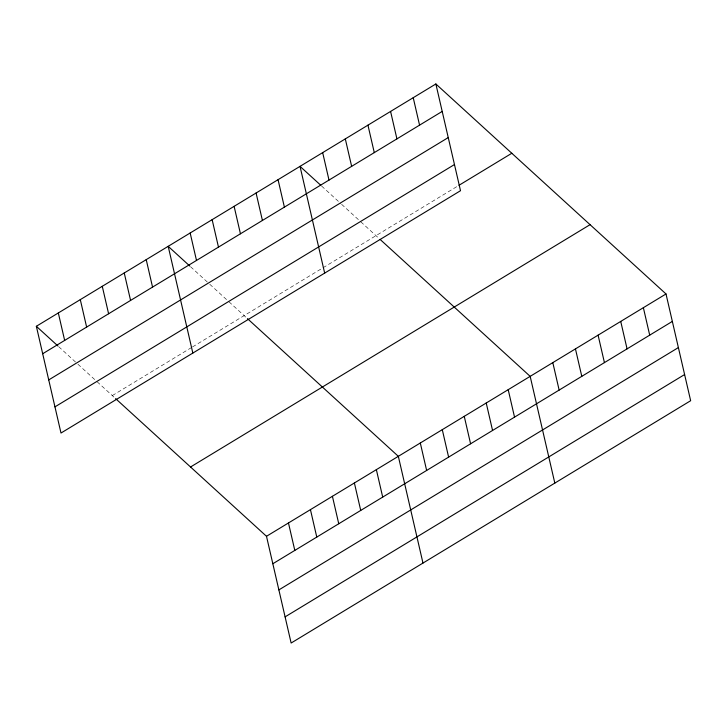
<?xml version="1.0" encoding="UTF-8"?>
<svg xmlns="http://www.w3.org/2000/svg" width="727" height="727" viewBox="0 0 727 727"><rect width="100%" height="100%" fill="white"/><g stroke="black" fill="none" stroke-linecap="round" stroke-linejoin="round"><path stroke-width="0.55" stroke-dasharray="3.63 2.73" d="M112.294 395.588L191.592 347.497M192.546 346.915L458.046 185.876M321.616 186.048L340.799 203.56M341.599 204.287L359.183 220.336M360.783 221.799L378.449 237.911M190.574 266.745L208.958 283.53M209.758 284.257L227.351 300.306M228.95 301.76L246.607 317.881M58.733 346.715L77.126 363.491M77.925 364.227L95.51 380.276M97.109 381.73L114.766 397.842"/><path stroke-width="1.09" d="M435.864 83.969L460.509 190.71L60.995 433.038L36.35 326.287L435.864 83.969L666.005 293.962L690.65 400.713L291.136 643.031L266.491 536.29L115.593 398.596M42.684 353.74L442.198 111.422M48.727 379.912L448.241 137.585M54.952 406.866L454.466 164.547M458.982 185.303L511.808 153.27M190.547 466.988L590.06 224.67M266.491 536.29L666.005 293.962M272.834 563.743L672.348 321.416M278.868 589.906L678.382 347.588M285.093 616.869L684.607 374.541M320.816 185.321L300.024 166.356L324.669 273.098M380.094 239.41L530.174 376.359L554.819 483.101M189.774 266.018L168.191 246.326L192.837 353.068M247.434 318.626L398.332 456.32L422.978 563.062M36.35 326.287L57.933 345.988M643.368 307.694L649.702 335.147M620.731 321.425L627.065 348.878M598.085 335.156L604.428 362.609M575.448 348.896L581.791 376.341M552.811 362.628L559.145 390.072M508.2 389.681L514.534 417.134M486.227 403.012L492.561 430.466M413.227 97.7L419.561 125.153M464.253 416.335L470.587 443.788M390.581 111.431L396.924 138.884M442.28 429.666L448.614 457.119M367.944 125.162L374.287 152.615M420.306 442.997L426.64 470.451M345.307 138.893L351.641 166.347M322.67 152.625L329.004 180.078M376.359 469.651L382.702 497.104M354.385 482.973L360.728 510.427M278.059 179.687L284.393 207.14M332.412 496.305L338.755 523.758M256.086 193.009L262.42 220.463M310.438 509.636L316.781 537.089M234.112 206.341L240.446 233.794M288.465 522.958L294.808 550.412M212.139 219.672L218.473 247.125M190.165 232.994L196.499 260.448M146.218 259.648L152.552 287.101M124.244 272.979L130.578 300.433M102.271 286.311L108.605 313.764M80.297 299.633L86.631 327.086M58.324 312.964L64.658 340.418"/></g></svg>
